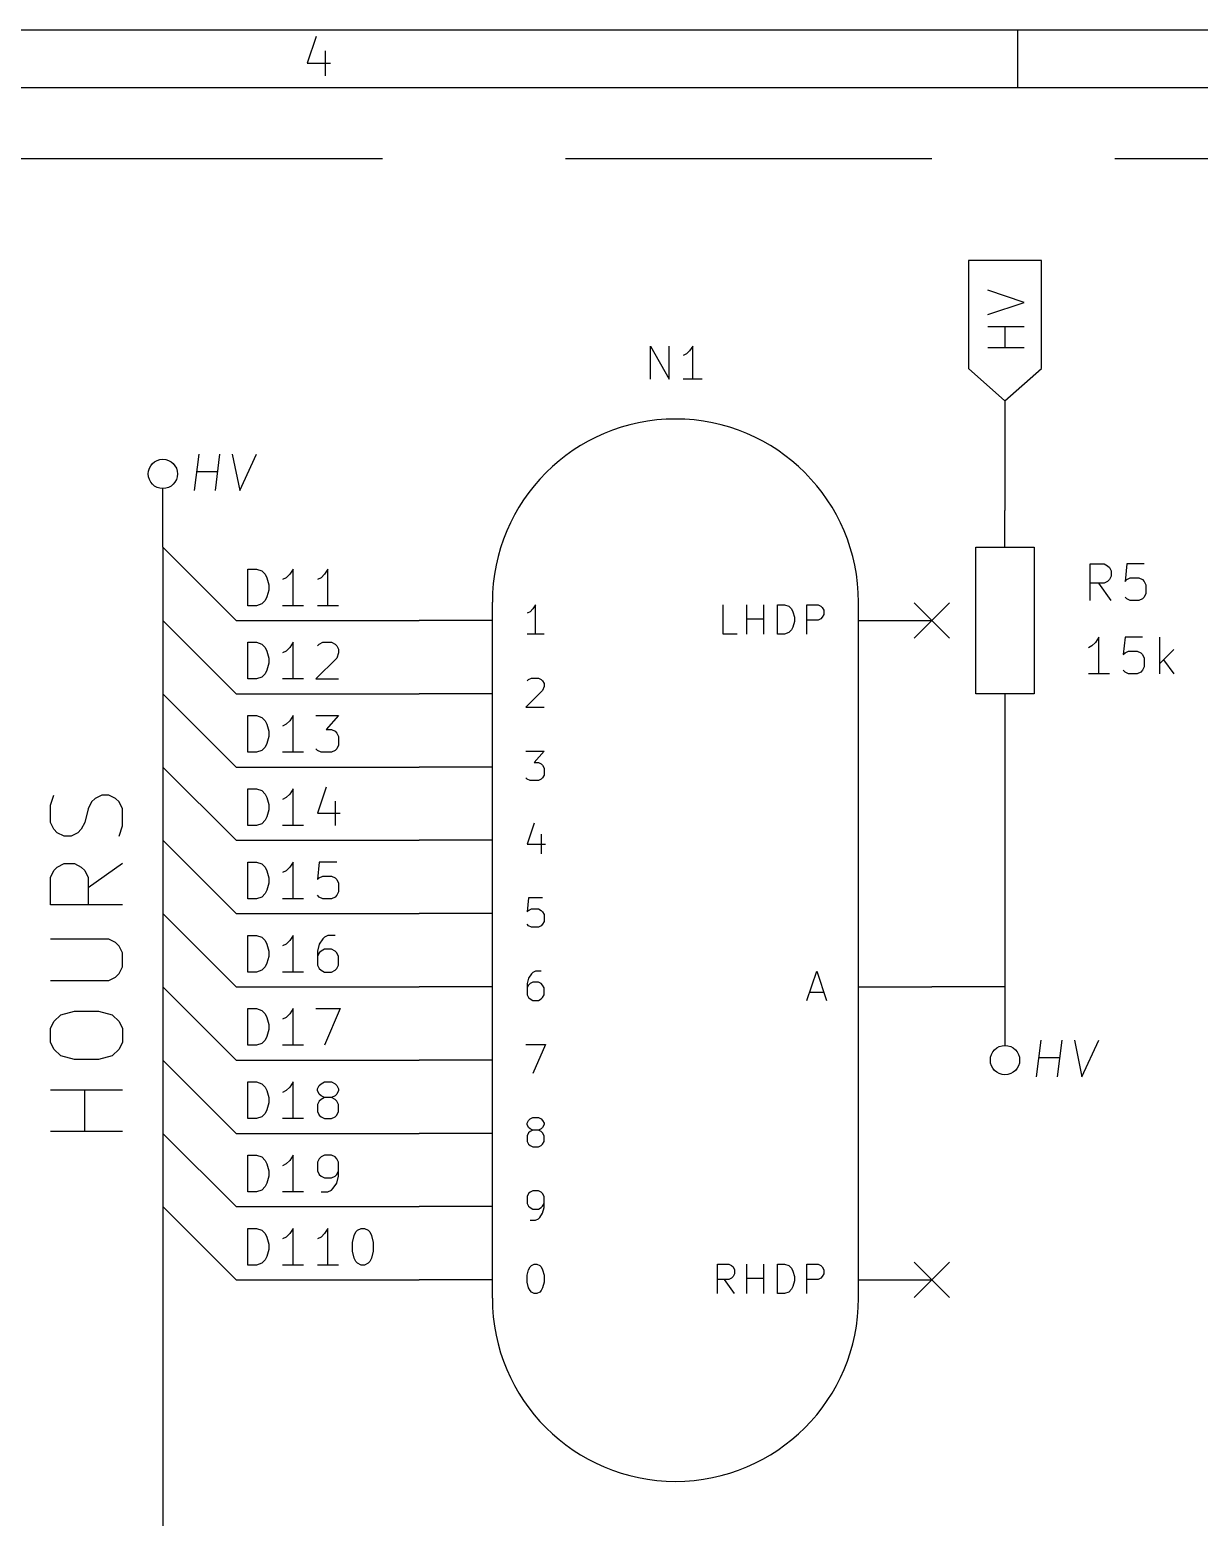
# Model space of a CAD drawing. Extents: x 0.4 to 11.3, y -7.9 to -0.4.
# Drawn here: x 6.918 to 8.515, y -2.424 to -0.394 of the extents above; entities that cross this region are included whole.
import ezdxf

# ---------------------------------------------------------------- set-up
doc = ezdxf.new("R2010")
doc.units = 0
doc.header["$MEASUREMENT"] = 0
doc.linetypes.add('DASHED', pattern=[0.75, 0.5, -0.25])
for name, color, linetype in [('BLUE2', 5, 'CONTINUOUS'), ('BLUE3', 171, 'CONTINUOUS'), ('CYAN2', 4, 'CONTINUOUS'), ('GRAY1', 251, 'CONTINUOUS'), ('GREEN3', 91, 'CONTINUOUS'), ('RED2', 1, 'CONTINUOUS')]:
    doc.layers.add(name, color=color, linetype=linetype)

msp = doc.modelspace()

# ---------------------------------------------------------------- linework, layer by layer
at = {"layer": 'BLUE2', "linetype": 'CONTINUOUS'}
for p, q in [((7.1, -1.1), (7.1, -1.02)), ((7.1, -1.1), (7.1, -1.2)), ((8.126, -1.176), (8.174, -1.224)), ((8.174, -1.176), (8.126, -1.224)), ((7.1, -1.2), (7.1, -1.3)), ((7.1, -1.3), (7.1, -1.4)), ((7.1, -1.4), (7.1, -1.5)), ((7.1, -1.5), (7.1, -1.6)), ((7.1, -1.6), (7.1, -1.7)), ((7.1, -1.7), (7.1, -1.8)), ((7.1, -1.8), (7.1, -1.9)), ((7.1, -1.9), (7.1, -2)), ((7.1, -2), (7.1, -2.95)), ((8.126, -2.076), (8.174, -2.124)), ((8.174, -2.076), (8.126, -2.124))]:
    msp.add_line(p, q, dxfattribs=at)
at = {"layer": 'BLUE2'}
msp.add_circle((7.1, -1), 0.02, dxfattribs=at)
at = {"layer": 'BLUE3', "linetype": 'DASHED'}
msp.add_line((11.15, -0.57), (5.3, -0.57), dxfattribs=at)
at = {"layer": 'BLUE3', "linetype": 'CONTINUOUS'}
for p, q in [((6.9465, -1.4522), (6.9511, -1.4382)), ((7.0168, -1.4382), (7.0074, -1.4428)), ((7.0261, -1.4382), (7.0168, -1.4382)), ((7.0355, -1.4428), (7.0261, -1.4382)), ((6.9465, -1.4757), (6.9465, -1.4522)), ((6.998, -1.4569), (6.9933, -1.4757)), ((7.0027, -1.4475), (6.998, -1.4569)), ((7.0074, -1.4428), (7.0027, -1.4475)), ((7.0402, -1.4475), (7.0355, -1.4428)), ((7.0449, -1.4569), (7.0402, -1.4475)), ((7.0449, -1.4803), (7.0449, -1.4569)), ((6.9511, -1.485), (6.9465, -1.4757)), ((6.9933, -1.4757), (6.9886, -1.485)), ((7.0402, -1.4944), (7.0449, -1.4803)), ((6.9558, -1.4897), (6.9511, -1.485)), ((6.9652, -1.4944), (6.9558, -1.4897)), ((6.9746, -1.4944), (6.9652, -1.4944)), ((6.984, -1.4897), (6.9746, -1.4944)), ((6.9886, -1.485), (6.984, -1.4897)), ((6.9465, -1.5506), (6.9511, -1.5413)), ((6.9511, -1.5413), (6.9558, -1.5366)), ((6.9558, -1.5366), (6.9652, -1.5319)), ((6.9652, -1.5319), (6.9793, -1.5319)), ((6.9793, -1.5319), (6.9886, -1.5366)), ((6.9886, -1.5366), (6.9933, -1.5413)), ((6.9933, -1.5413), (6.998, -1.5506)), ((7.0449, -1.5319), (6.998, -1.5647)), ((6.9465, -1.5881), (6.9465, -1.5506)), ((6.998, -1.5506), (6.998, -1.5881)), ((7.0449, -1.5881), (6.9465, -1.5881)), ((7.0261, -1.635), (6.9465, -1.635)), ((7.0355, -1.6397), (7.0261, -1.635)), ((7.0402, -1.6444), (7.0355, -1.6397)), ((7.0449, -1.6538), (7.0402, -1.6444)), ((7.0449, -1.6725), (7.0449, -1.6538)), ((7.0355, -1.6866), (7.0402, -1.6819)), ((7.0402, -1.6819), (7.0449, -1.6725)), ((6.9465, -1.6912), (7.0261, -1.6912)), ((7.0261, -1.6912), (7.0355, -1.6866)), ((6.9511, -1.7475), (6.9605, -1.7381)), ((6.9605, -1.7381), (6.9793, -1.7334)), ((6.9793, -1.7334), (7.0121, -1.7334)), ((7.0121, -1.7334), (7.0308, -1.7381)), ((7.0308, -1.7381), (7.0402, -1.7475)), ((6.9465, -1.7569), (6.9511, -1.7475)), ((6.9465, -1.7756), (6.9465, -1.7569)), ((7.0402, -1.7475), (7.0449, -1.7569)), ((7.0449, -1.7569), (7.0449, -1.7756)), ((6.9511, -1.785), (6.9465, -1.7756)), ((6.9605, -1.7944), (6.9511, -1.785)), ((7.0402, -1.785), (7.0308, -1.7944)), ((7.0449, -1.7756), (7.0402, -1.785)), ((6.9793, -1.799), (6.9605, -1.7944)), ((7.0121, -1.799), (6.9793, -1.799)), ((7.0308, -1.7944), (7.0121, -1.799)), ((7.0449, -1.8412), (6.9465, -1.8412)), ((6.9933, -1.8975), (6.9933, -1.8412)), ((7.0449, -1.8975), (6.9465, -1.8975))]:
    msp.add_line(p, q, dxfattribs=at)
at = {"layer": 'CYAN2', "linetype": 'CONTINUOUS'}
for p, q in [((7.7657, -0.8705), (7.7657, -0.8255)), ((7.7657, -0.8255), (7.7914, -0.8705)), ((7.7914, -0.8705), (7.7914, -0.8255)), ((7.8193, -0.832), (7.815, -0.8362)), ((7.8236, -0.8255), (7.8193, -0.832)), ((7.8236, -0.8705), (7.8236, -0.8255)), ((7.815, -0.8362), (7.8107, -0.8384)), ((7.8364, -0.8705), (7.8107, -0.8705)), ((8.3663, -1.1728), (8.3663, -1.1228)), ((8.3663, -1.1228), (8.3853, -1.1228)), ((8.3853, -1.1228), (8.3901, -1.1252)), ((8.3901, -1.1252), (8.3925, -1.1276)), ((8.3925, -1.1276), (8.3949, -1.1323)), ((8.3949, -1.1323), (8.3949, -1.1395)), ((8.4163, -1.1228), (8.4139, -1.1466)), ((8.4401, -1.1228), (8.4163, -1.1228)), ((8.3853, -1.149), (8.3663, -1.149)), ((8.3949, -1.1728), (8.3782, -1.149)), ((8.3901, -1.1466), (8.3853, -1.149)), ((8.3925, -1.1442), (8.3901, -1.1466)), ((8.3949, -1.1395), (8.3925, -1.1442)), ((8.4139, -1.1466), (8.4163, -1.1442)), ((8.4163, -1.1442), (8.421, -1.1418)), ((8.421, -1.1418), (8.4329, -1.1418)), ((8.4329, -1.1418), (8.4377, -1.1442)), ((8.4377, -1.1442), (8.4401, -1.1466)), ((8.4401, -1.1466), (8.4425, -1.1514)), ((8.4425, -1.1514), (8.4425, -1.1633)), ((8.4163, -1.1704), (8.4139, -1.168)), ((8.421, -1.1728), (8.4163, -1.1704)), ((8.4329, -1.1728), (8.421, -1.1728)), ((8.4377, -1.1704), (8.4329, -1.1728)), ((8.4401, -1.168), (8.4377, -1.1704)), ((8.4425, -1.1633), (8.4401, -1.168)), ((7.6014, -1.188), (7.5976, -1.1899)), ((7.6052, -1.1842), (7.6014, -1.188)), ((7.609, -1.1785), (7.6052, -1.1842)), ((7.609, -1.2185), (7.609, -1.1785)), ((7.8652, -1.2185), (7.8652, -1.1785)), ((7.8976, -1.2185), (7.8976, -1.1785)), ((7.8976, -1.1976), (7.9205, -1.1976)), ((7.9205, -1.2185), (7.9205, -1.1785)), ((7.9395, -1.2185), (7.9395, -1.1785)), ((7.9395, -1.1785), (7.949, -1.1785)), ((7.949, -1.1785), (7.9548, -1.1804)), ((7.9548, -1.1804), (7.9586, -1.1842)), ((7.9586, -1.1842), (7.9605, -1.188)), ((7.9605, -1.188), (7.9624, -1.1956)), ((7.9624, -1.1956), (7.9624, -1.2014)), ((7.9795, -1.2185), (7.9795, -1.1785)), ((7.9795, -1.1785), (7.9948, -1.1785)), ((7.9948, -1.1785), (7.9986, -1.1804)), ((7.9986, -1.1976), (7.9948, -1.1995)), ((7.9986, -1.1804), (8.0005, -1.1823)), ((8.0005, -1.1956), (7.9986, -1.1976)), ((8.0005, -1.1823), (8.0024, -1.1861)), ((8.0024, -1.1918), (8.0005, -1.1956)), ((8.0024, -1.1861), (8.0024, -1.1918)), ((7.9548, -1.2166), (7.949, -1.2185)), ((7.9586, -1.2128), (7.9548, -1.2166)), ((7.9605, -1.209), (7.9586, -1.2128)), ((7.9624, -1.2014), (7.9605, -1.209)), ((7.9948, -1.1995), (7.9795, -1.1995)), ((7.6205, -1.2185), (7.5976, -1.2185)), ((7.8843, -1.2185), (7.8652, -1.2185)), ((7.949, -1.2185), (7.9395, -1.2185)), ((8.3687, -1.2347), (8.3639, -1.2371)), ((8.3734, -1.2299), (8.3687, -1.2347)), ((8.3782, -1.2228), (8.3734, -1.2299)), ((8.3782, -1.2728), (8.3782, -1.2228)), ((8.4139, -1.2228), (8.4115, -1.2466)), ((8.4377, -1.2228), (8.4139, -1.2228)), ((8.4615, -1.2728), (8.4615, -1.2228)), ((8.4115, -1.2466), (8.4139, -1.2442)), ((8.4139, -1.2442), (8.4187, -1.2418)), ((8.4187, -1.2418), (8.4306, -1.2418)), ((8.4306, -1.2418), (8.4353, -1.2442)), ((8.4353, -1.2442), (8.4377, -1.2466)), ((8.4377, -1.2466), (8.4401, -1.2514)), ((8.4401, -1.2514), (8.4401, -1.2633)), ((8.4806, -1.2395), (8.4615, -1.2585)), ((8.4663, -1.2538), (8.4806, -1.2728)), ((7.5995, -1.2804), (7.6033, -1.2785)), ((7.6033, -1.2785), (7.6129, -1.2785)), ((7.6129, -1.2785), (7.6167, -1.2804)), ((8.3925, -1.2728), (8.3639, -1.2728)), ((8.4139, -1.2704), (8.4115, -1.268)), ((8.4187, -1.2728), (8.4139, -1.2704)), ((8.4306, -1.2728), (8.4187, -1.2728)), ((8.4353, -1.2704), (8.4306, -1.2728)), ((8.4377, -1.268), (8.4353, -1.2704)), ((8.4401, -1.2633), (8.4377, -1.268)), ((7.6186, -1.2956), (7.5957, -1.3185)), ((7.5976, -1.2823), (7.5995, -1.2804)), ((7.6167, -1.2804), (7.6186, -1.2823)), ((7.6186, -1.2823), (7.6205, -1.2861)), ((7.6205, -1.2899), (7.6186, -1.2956)), ((7.6205, -1.2861), (7.6205, -1.2899)), ((7.5957, -1.3185), (7.6205, -1.3185)), ((7.5957, -1.3785), (7.6205, -1.3785)), ((7.6205, -1.3785), (7.6071, -1.3937)), ((7.6071, -1.3937), (7.6129, -1.3937)), ((7.6129, -1.3937), (7.6167, -1.3956)), ((7.6167, -1.3956), (7.6186, -1.3976)), ((7.6186, -1.3976), (7.6205, -1.4014)), ((7.5976, -1.4166), (7.5957, -1.4147)), ((7.6014, -1.4185), (7.5976, -1.4166)), ((7.6129, -1.4185), (7.6014, -1.4185)), ((7.6167, -1.4166), (7.6129, -1.4185)), ((7.6186, -1.4147), (7.6167, -1.4166)), ((7.6205, -1.4109), (7.6186, -1.4147)), ((7.6205, -1.4014), (7.6205, -1.4109)), ((7.6071, -1.4766), (7.5976, -1.5052)), ((7.6167, -1.4918), (7.6167, -1.5185)), ((7.5976, -1.5052), (7.6224, -1.5052)), ((7.5995, -1.5785), (7.5976, -1.5976)), ((7.6186, -1.5785), (7.5995, -1.5785)), ((7.5976, -1.5976), (7.5995, -1.5956)), ((7.5995, -1.5956), (7.6033, -1.5937)), ((7.6033, -1.5937), (7.6129, -1.5937)), ((7.6129, -1.5937), (7.6167, -1.5956)), ((7.6167, -1.5956), (7.6186, -1.5976)), ((7.6186, -1.5976), (7.6205, -1.6014)), ((7.6205, -1.6014), (7.6205, -1.6109)), ((7.5995, -1.6166), (7.5976, -1.6147)), ((7.6033, -1.6185), (7.5995, -1.6166)), ((7.6129, -1.6185), (7.6033, -1.6185)), ((7.6167, -1.6166), (7.6129, -1.6185)), ((7.6186, -1.6147), (7.6167, -1.6166)), ((7.6205, -1.6109), (7.6186, -1.6147)), ((7.6033, -1.6823), (7.5995, -1.688)), ((7.6052, -1.6804), (7.6033, -1.6823)), ((7.609, -1.6785), (7.6052, -1.6804)), ((7.6167, -1.6785), (7.609, -1.6785)), ((7.9795, -1.7185), (7.9929, -1.6785)), ((7.9929, -1.6785), (8.0062, -1.7185)), ((7.5995, -1.688), (7.5976, -1.6956)), ((7.5976, -1.6956), (7.5976, -1.7109)), ((7.5995, -1.6976), (7.5976, -1.7014)), ((7.6014, -1.6956), (7.5995, -1.6976)), ((7.6052, -1.6937), (7.6014, -1.6956)), ((7.6129, -1.6937), (7.6052, -1.6937)), ((7.6167, -1.6956), (7.6129, -1.6937)), ((7.6186, -1.6976), (7.6167, -1.6956)), ((7.6205, -1.7014), (7.6186, -1.6976)), ((7.6205, -1.7109), (7.6205, -1.7014)), ((7.5976, -1.7109), (7.5995, -1.7147)), ((7.5995, -1.7147), (7.6014, -1.7166)), ((7.6014, -1.7166), (7.6052, -1.7185)), ((7.6052, -1.7185), (7.6129, -1.7185)), ((7.6129, -1.7185), (7.6167, -1.7166)), ((7.6167, -1.7166), (7.6186, -1.7147)), ((7.6186, -1.7147), (7.6205, -1.7109)), ((7.9833, -1.7071), (8.0024, -1.7071)), ((7.5957, -1.7785), (7.6224, -1.7785)), ((7.6224, -1.7785), (7.6052, -1.8185)), ((7.5976, -1.8861), (7.5995, -1.8823)), ((7.5976, -1.888), (7.5976, -1.8861)), ((7.5995, -1.8918), (7.5976, -1.888)), ((7.5995, -1.8823), (7.6014, -1.8804)), ((7.6014, -1.8804), (7.6052, -1.8785)), ((7.6052, -1.8785), (7.6129, -1.8785)), ((7.6129, -1.8785), (7.6167, -1.8804)), ((7.6167, -1.8804), (7.6186, -1.8823)), ((7.6186, -1.8823), (7.6205, -1.8861)), ((7.6205, -1.888), (7.6186, -1.8918)), ((7.6205, -1.8861), (7.6205, -1.888)), ((7.5995, -1.8995), (7.5976, -1.9033)), ((7.5976, -1.9033), (7.5976, -1.9109)), ((7.6014, -1.8937), (7.5995, -1.8918)), ((7.6014, -1.8976), (7.5995, -1.8995)), ((7.6052, -1.8956), (7.6014, -1.8937)), ((7.6052, -1.8956), (7.6014, -1.8976)), ((7.6129, -1.8956), (7.6052, -1.8956)), ((7.6167, -1.8937), (7.6129, -1.8956)), ((7.6167, -1.8976), (7.6129, -1.8956)), ((7.6186, -1.8918), (7.6167, -1.8937)), ((7.6186, -1.8995), (7.6167, -1.8976)), ((7.6205, -1.9033), (7.6186, -1.8995)), ((7.6205, -1.9109), (7.6205, -1.9033)), ((7.5976, -1.9109), (7.5995, -1.9147)), ((7.5995, -1.9147), (7.6014, -1.9166)), ((7.6014, -1.9166), (7.6052, -1.9185)), ((7.6052, -1.9185), (7.6129, -1.9185)), ((7.6129, -1.9185), (7.6167, -1.9166)), ((7.6167, -1.9166), (7.6186, -1.9147)), ((7.6186, -1.9147), (7.6205, -1.9109)), ((7.5995, -1.9823), (7.5976, -1.9861)), ((7.5976, -1.9861), (7.5976, -1.9956)), ((7.6014, -1.9804), (7.5995, -1.9823)), ((7.6052, -1.9785), (7.6014, -1.9804)), ((7.6129, -1.9785), (7.6052, -1.9785)), ((7.6167, -1.9804), (7.6129, -1.9785)), ((7.6186, -1.9823), (7.6167, -1.9804)), ((7.6205, -1.9861), (7.6186, -1.9823)), ((7.6205, -2.0014), (7.6205, -1.9861)), ((7.5976, -1.9956), (7.5995, -1.9995)), ((7.5995, -1.9995), (7.6014, -2.0014)), ((7.6014, -2.0014), (7.6052, -2.0033)), ((7.6052, -2.0033), (7.6129, -2.0033)), ((7.6129, -2.0033), (7.6167, -2.0014)), ((7.6148, -2.0147), (7.6186, -2.009)), ((7.6167, -2.0014), (7.6186, -1.9995)), ((7.6186, -1.9995), (7.6205, -1.9956)), ((7.6186, -2.009), (7.6205, -2.0014)), ((7.6014, -2.0185), (7.609, -2.0185)), ((7.609, -2.0185), (7.6129, -2.0166)), ((7.6129, -2.0166), (7.6148, -2.0147)), ((7.5976, -2.0937), (7.5995, -2.0861)), ((7.5995, -2.0861), (7.6014, -2.0823)), ((7.6014, -2.0823), (7.6033, -2.0804)), ((7.6033, -2.0804), (7.6071, -2.0785)), ((7.6071, -2.0785), (7.6109, -2.0785)), ((7.6109, -2.0785), (7.6148, -2.0804)), ((7.6148, -2.0804), (7.6167, -2.0823)), ((7.6167, -2.0823), (7.6186, -2.0861)), ((7.6186, -2.0861), (7.6205, -2.0937)), ((7.8576, -2.1185), (7.8576, -2.0785)), ((7.8576, -2.0785), (7.8729, -2.0785)), ((7.8729, -2.0785), (7.8767, -2.0804)), ((7.8767, -2.0804), (7.8786, -2.0823)), ((7.8786, -2.0823), (7.8805, -2.0861)), ((7.8805, -2.0861), (7.8805, -2.0918)), ((7.8976, -2.1185), (7.8976, -2.0785)), ((7.9205, -2.1185), (7.9205, -2.0785)), ((7.9395, -2.1185), (7.9395, -2.0785)), ((7.9395, -2.0785), (7.949, -2.0785)), ((7.949, -2.0785), (7.9548, -2.0804)), ((7.9548, -2.0804), (7.9586, -2.0842)), ((7.9586, -2.0842), (7.9605, -2.088)), ((7.9605, -2.088), (7.9624, -2.0956)), ((7.9795, -2.1185), (7.9795, -2.0785)), ((7.9795, -2.0785), (7.9948, -2.0785)), ((7.9948, -2.0785), (7.9986, -2.0804)), ((7.9986, -2.0804), (8.0005, -2.0823)), ((8.0005, -2.0823), (8.0024, -2.0861)), ((8.0024, -2.0861), (8.0024, -2.0918)), ((7.5976, -2.1033), (7.5976, -2.0937)), ((7.5995, -2.1109), (7.5976, -2.1033)), ((7.6014, -2.1147), (7.5995, -2.1109)), ((7.6186, -2.1109), (7.6167, -2.1147)), ((7.6205, -2.1033), (7.6186, -2.1109)), ((7.6205, -2.0937), (7.6205, -2.1033)), ((7.8729, -2.0995), (7.8576, -2.0995)), ((7.8805, -2.1185), (7.8671, -2.0995)), ((7.8767, -2.0976), (7.8729, -2.0995)), ((7.8786, -2.0956), (7.8767, -2.0976)), ((7.8805, -2.0918), (7.8786, -2.0956)), ((7.8976, -2.0976), (7.9205, -2.0976)), ((7.9605, -2.109), (7.9586, -2.1128)), ((7.9624, -2.1014), (7.9605, -2.109)), ((7.9624, -2.0956), (7.9624, -2.1014)), ((7.9948, -2.0995), (7.9795, -2.0995)), ((7.9986, -2.0976), (7.9948, -2.0995)), ((8.0005, -2.0956), (7.9986, -2.0976)), ((8.0024, -2.0918), (8.0005, -2.0956)), ((7.6033, -2.1166), (7.6014, -2.1147)), ((7.6071, -2.1185), (7.6033, -2.1166)), ((7.6109, -2.1185), (7.6071, -2.1185)), ((7.6148, -2.1166), (7.6109, -2.1185)), ((7.6167, -2.1147), (7.6148, -2.1166)), ((7.949, -2.1185), (7.9395, -2.1185)), ((7.9548, -2.1166), (7.949, -2.1185)), ((7.9586, -2.1128), (7.9548, -2.1166))]:
    msp.add_line(p, q, dxfattribs=at)
at = {"layer": 'GRAY1', "linetype": 'CONTINUOUS'}
for p, q in [((7.1432, -1.0228), (7.1495, -0.9728)), ((7.1718, -1.0228), (7.178, -0.9728)), ((7.1947, -0.9728), (7.2051, -1.0228)), ((7.2051, -1.0228), (7.228, -0.9728)), ((7.1465, -0.9966), (7.1751, -0.9966)), ((7.216, -1.1798), (7.216, -1.1298)), ((7.216, -1.1298), (7.2279, -1.1298)), ((7.2279, -1.1298), (7.2351, -1.1322)), ((7.2351, -1.1322), (7.2398, -1.1369)), ((7.2398, -1.1369), (7.2422, -1.1417)), ((7.2732, -1.1369), (7.2684, -1.1417)), ((7.2779, -1.1298), (7.2732, -1.1369)), ((7.2779, -1.1798), (7.2779, -1.1298)), ((7.3208, -1.1369), (7.316, -1.1417)), ((7.3255, -1.1298), (7.3208, -1.1369)), ((7.3255, -1.1798), (7.3255, -1.1298)), ((7.2422, -1.1417), (7.2446, -1.1512)), ((7.2446, -1.1512), (7.2446, -1.1584)), ((7.2684, -1.1417), (7.2636, -1.1441)), ((7.316, -1.1417), (7.3113, -1.1441)), ((7.2351, -1.1774), (7.2279, -1.1798)), ((7.2398, -1.1727), (7.2351, -1.1774)), ((7.2422, -1.1679), (7.2398, -1.1727)), ((7.2446, -1.1584), (7.2422, -1.1679)), ((7.2279, -1.1798), (7.216, -1.1798)), ((7.2922, -1.1798), (7.2636, -1.1798)), ((7.3398, -1.1798), (7.3113, -1.1798)), ((7.216, -1.2798), (7.216, -1.2298)), ((7.216, -1.2298), (7.2279, -1.2298)), ((7.2279, -1.2298), (7.2351, -1.2322)), ((7.2351, -1.2322), (7.2398, -1.2369)), ((7.2398, -1.2369), (7.2422, -1.2417)), ((7.2732, -1.2369), (7.2684, -1.2417)), ((7.2779, -1.2298), (7.2732, -1.2369)), ((7.2779, -1.2798), (7.2779, -1.2298)), ((7.3113, -1.2346), (7.3136, -1.2322)), ((7.3136, -1.2322), (7.3184, -1.2298)), ((7.3184, -1.2298), (7.3303, -1.2298)), ((7.3303, -1.2298), (7.3351, -1.2322)), ((7.3351, -1.2322), (7.3374, -1.2346)), ((7.3374, -1.2346), (7.3398, -1.2393)), ((7.2422, -1.2417), (7.2446, -1.2512)), ((7.2446, -1.2584), (7.2422, -1.2679)), ((7.2446, -1.2512), (7.2446, -1.2584)), ((7.2684, -1.2417), (7.2636, -1.2441)), ((7.3374, -1.2512), (7.3089, -1.2798)), ((7.3398, -1.2441), (7.3374, -1.2512)), ((7.3398, -1.2393), (7.3398, -1.2441)), ((7.2351, -1.2774), (7.2279, -1.2798)), ((7.2398, -1.2727), (7.2351, -1.2774)), ((7.2422, -1.2679), (7.2398, -1.2727)), ((7.2279, -1.2798), (7.216, -1.2798)), ((7.2922, -1.2798), (7.2636, -1.2798)), ((7.3089, -1.2798), (7.3398, -1.2798)), ((7.216, -1.3798), (7.216, -1.3298)), ((7.216, -1.3298), (7.2279, -1.3298)), ((7.2279, -1.3298), (7.2351, -1.3322)), ((7.2351, -1.3322), (7.2398, -1.3369)), ((7.2398, -1.3369), (7.2422, -1.3417)), ((7.2732, -1.3369), (7.2684, -1.3417)), ((7.2779, -1.3298), (7.2732, -1.3369)), ((7.2779, -1.3798), (7.2779, -1.3298)), ((7.3089, -1.3298), (7.3398, -1.3298)), ((7.3398, -1.3298), (7.3232, -1.3488)), ((7.2422, -1.3417), (7.2446, -1.3512)), ((7.2446, -1.3584), (7.2422, -1.3679)), ((7.2446, -1.3512), (7.2446, -1.3584)), ((7.2684, -1.3417), (7.2636, -1.3441)), ((7.3232, -1.3488), (7.3303, -1.3488)), ((7.3303, -1.3488), (7.3351, -1.3512)), ((7.3351, -1.3512), (7.3374, -1.3536)), ((7.3374, -1.3536), (7.3398, -1.3584)), ((7.3398, -1.3584), (7.3398, -1.3703)), ((7.2279, -1.3798), (7.216, -1.3798)), ((7.2351, -1.3774), (7.2279, -1.3798)), ((7.2398, -1.3727), (7.2351, -1.3774)), ((7.2422, -1.3679), (7.2398, -1.3727)), ((7.2922, -1.3798), (7.2636, -1.3798)), ((7.3113, -1.3774), (7.3089, -1.375)), ((7.316, -1.3798), (7.3113, -1.3774)), ((7.3303, -1.3798), (7.316, -1.3798)), ((7.3351, -1.3774), (7.3303, -1.3798)), ((7.3374, -1.375), (7.3351, -1.3774)), ((7.3398, -1.3703), (7.3374, -1.375)), ((7.216, -1.4798), (7.216, -1.4298)), ((7.216, -1.4298), (7.2279, -1.4298)), ((7.2279, -1.4298), (7.2351, -1.4322)), ((7.2351, -1.4322), (7.2398, -1.4369)), ((7.2398, -1.4369), (7.2422, -1.4417)), ((7.2732, -1.4369), (7.2684, -1.4417)), ((7.2779, -1.4298), (7.2732, -1.4369)), ((7.2779, -1.4798), (7.2779, -1.4298)), ((7.3232, -1.4274), (7.3113, -1.4631)), ((7.2422, -1.4417), (7.2446, -1.4512)), ((7.2446, -1.4584), (7.2422, -1.4679)), ((7.2446, -1.4512), (7.2446, -1.4584)), ((7.2684, -1.4417), (7.2636, -1.4441)), ((7.3351, -1.4465), (7.3351, -1.4798)), ((7.2279, -1.4798), (7.216, -1.4798)), ((7.2351, -1.4774), (7.2279, -1.4798)), ((7.2398, -1.4727), (7.2351, -1.4774)), ((7.2422, -1.4679), (7.2398, -1.4727)), ((7.2922, -1.4798), (7.2636, -1.4798)), ((7.3113, -1.4631), (7.3422, -1.4631)), ((7.216, -1.5798), (7.216, -1.5298)), ((7.216, -1.5298), (7.2279, -1.5298)), ((7.2279, -1.5298), (7.2351, -1.5322)), ((7.2351, -1.5322), (7.2398, -1.5369)), ((7.2398, -1.5369), (7.2422, -1.5417)), ((7.2422, -1.5417), (7.2446, -1.5512)), ((7.2684, -1.5417), (7.2636, -1.5441)), ((7.2732, -1.5369), (7.2684, -1.5417)), ((7.2779, -1.5298), (7.2732, -1.5369)), ((7.2779, -1.5798), (7.2779, -1.5298)), ((7.3136, -1.5298), (7.3113, -1.5536)), ((7.3374, -1.5298), (7.3136, -1.5298)), ((7.2446, -1.5584), (7.2422, -1.5679)), ((7.2446, -1.5512), (7.2446, -1.5584)), ((7.3113, -1.5536), (7.3136, -1.5512)), ((7.3136, -1.5512), (7.3184, -1.5488)), ((7.3184, -1.5488), (7.3303, -1.5488)), ((7.3303, -1.5488), (7.3351, -1.5512)), ((7.3351, -1.5512), (7.3374, -1.5536)), ((7.3374, -1.5536), (7.3398, -1.5584)), ((7.3398, -1.5584), (7.3398, -1.5703)), ((7.2279, -1.5798), (7.216, -1.5798)), ((7.2351, -1.5774), (7.2279, -1.5798)), ((7.2398, -1.5727), (7.2351, -1.5774)), ((7.2422, -1.5679), (7.2398, -1.5727)), ((7.2922, -1.5798), (7.2636, -1.5798)), ((7.3136, -1.5774), (7.3113, -1.575)), ((7.3184, -1.5798), (7.3136, -1.5774)), ((7.3303, -1.5798), (7.3184, -1.5798)), ((7.3351, -1.5774), (7.3303, -1.5798)), ((7.3374, -1.575), (7.3351, -1.5774)), ((7.3398, -1.5703), (7.3374, -1.575)), ((7.216, -1.6798), (7.216, -1.6298)), ((7.216, -1.6298), (7.2279, -1.6298)), ((7.2279, -1.6298), (7.2351, -1.6322)), ((7.2351, -1.6322), (7.2398, -1.6369)), ((7.2398, -1.6369), (7.2422, -1.6417)), ((7.2422, -1.6417), (7.2446, -1.6512)), ((7.2684, -1.6417), (7.2636, -1.6441)), ((7.2732, -1.6369), (7.2684, -1.6417)), ((7.2779, -1.6298), (7.2732, -1.6369)), ((7.2779, -1.6798), (7.2779, -1.6298)), ((7.3136, -1.6417), (7.3113, -1.6512)), ((7.3184, -1.6346), (7.3136, -1.6417)), ((7.3208, -1.6322), (7.3184, -1.6346)), ((7.3255, -1.6298), (7.3208, -1.6322)), ((7.3351, -1.6298), (7.3255, -1.6298)), ((7.2446, -1.6584), (7.2422, -1.6679)), ((7.2446, -1.6512), (7.2446, -1.6584)), ((7.3113, -1.6512), (7.3113, -1.6703)), ((7.3136, -1.6536), (7.3113, -1.6584)), ((7.316, -1.6512), (7.3136, -1.6536)), ((7.3208, -1.6488), (7.316, -1.6512)), ((7.3303, -1.6488), (7.3208, -1.6488)), ((7.3351, -1.6512), (7.3303, -1.6488)), ((7.3374, -1.6536), (7.3351, -1.6512)), ((7.3398, -1.6584), (7.3374, -1.6536)), ((7.3398, -1.6703), (7.3398, -1.6584)), ((7.2279, -1.6798), (7.216, -1.6798)), ((7.2351, -1.6774), (7.2279, -1.6798)), ((7.2398, -1.6727), (7.2351, -1.6774)), ((7.2422, -1.6679), (7.2398, -1.6727)), ((7.2922, -1.6798), (7.2636, -1.6798)), ((7.3113, -1.6703), (7.3136, -1.675)), ((7.3136, -1.675), (7.316, -1.6774)), ((7.316, -1.6774), (7.3208, -1.6798)), ((7.3208, -1.6798), (7.3303, -1.6798)), ((7.3303, -1.6798), (7.3351, -1.6774)), ((7.3351, -1.6774), (7.3374, -1.675)), ((7.3374, -1.675), (7.3398, -1.6703)), ((8.25, -1.7), (8.25, -1.78)), ((7.216, -1.7798), (7.216, -1.7298)), ((7.216, -1.7298), (7.2279, -1.7298)), ((7.2279, -1.7298), (7.2351, -1.7322)), ((7.2351, -1.7322), (7.2398, -1.7369)), ((7.2398, -1.7369), (7.2422, -1.7417)), ((7.2422, -1.7417), (7.2446, -1.7512)), ((7.2684, -1.7417), (7.2636, -1.7441)), ((7.2732, -1.7369), (7.2684, -1.7417)), ((7.2779, -1.7298), (7.2732, -1.7369)), ((7.2779, -1.7798), (7.2779, -1.7298)), ((7.3089, -1.7298), (7.3422, -1.7298)), ((7.3422, -1.7298), (7.3208, -1.7798)), ((7.2446, -1.7584), (7.2422, -1.7679)), ((7.2446, -1.7512), (7.2446, -1.7584)), ((7.2279, -1.7798), (7.216, -1.7798)), ((7.2351, -1.7774), (7.2279, -1.7798)), ((7.2398, -1.7727), (7.2351, -1.7774)), ((7.2422, -1.7679), (7.2398, -1.7727)), ((7.2922, -1.7798), (7.2636, -1.7798)), ((8.2932, -1.8228), (8.2995, -1.7728)), ((8.3218, -1.8228), (8.328, -1.7728)), ((8.3447, -1.7728), (8.3551, -1.8228)), ((8.3551, -1.8228), (8.378, -1.7728)), ((8.2965, -1.7966), (8.3251, -1.7966)), ((7.216, -1.8798), (7.216, -1.8298)), ((7.216, -1.8298), (7.2279, -1.8298)), ((7.2279, -1.8298), (7.2351, -1.8322)), ((7.2351, -1.8322), (7.2398, -1.8369)), ((7.2398, -1.8369), (7.2422, -1.8417)), ((7.2422, -1.8417), (7.2446, -1.8512)), ((7.2684, -1.8417), (7.2636, -1.8441)), ((7.2732, -1.8369), (7.2684, -1.8417)), ((7.2779, -1.8298), (7.2732, -1.8369)), ((7.2779, -1.8798), (7.2779, -1.8298)), ((7.3113, -1.8393), (7.3136, -1.8346)), ((7.3113, -1.8417), (7.3113, -1.8393)), ((7.3136, -1.8465), (7.3113, -1.8417)), ((7.3136, -1.8346), (7.316, -1.8322)), ((7.316, -1.8488), (7.3136, -1.8465)), ((7.316, -1.8322), (7.3208, -1.8298)), ((7.3208, -1.8298), (7.3303, -1.8298)), ((7.3303, -1.8298), (7.3351, -1.8322)), ((7.3351, -1.8322), (7.3374, -1.8346)), ((7.3374, -1.8465), (7.3351, -1.8488)), ((7.3374, -1.8346), (7.3398, -1.8393)), ((7.3398, -1.8417), (7.3374, -1.8465)), ((7.3398, -1.8393), (7.3398, -1.8417)), ((7.2446, -1.8584), (7.2422, -1.8679)), ((7.2446, -1.8512), (7.2446, -1.8584)), ((7.3136, -1.856), (7.3113, -1.8608)), ((7.3113, -1.8608), (7.3113, -1.8703)), ((7.316, -1.8536), (7.3136, -1.856)), ((7.3208, -1.8512), (7.316, -1.8488)), ((7.3208, -1.8512), (7.316, -1.8536)), ((7.3303, -1.8512), (7.3208, -1.8512)), ((7.3351, -1.8488), (7.3303, -1.8512)), ((7.3351, -1.8536), (7.3303, -1.8512)), ((7.3374, -1.856), (7.3351, -1.8536)), ((7.3398, -1.8608), (7.3374, -1.856)), ((7.3398, -1.8703), (7.3398, -1.8608)), ((7.2279, -1.8798), (7.216, -1.8798)), ((7.2351, -1.8774), (7.2279, -1.8798)), ((7.2398, -1.8727), (7.2351, -1.8774)), ((7.2422, -1.8679), (7.2398, -1.8727)), ((7.2922, -1.8798), (7.2636, -1.8798)), ((7.3113, -1.8703), (7.3136, -1.875)), ((7.3136, -1.875), (7.316, -1.8774)), ((7.316, -1.8774), (7.3208, -1.8798)), ((7.3208, -1.8798), (7.3303, -1.8798)), ((7.3303, -1.8798), (7.3351, -1.8774)), ((7.3351, -1.8774), (7.3374, -1.875)), ((7.3374, -1.875), (7.3398, -1.8703)), ((7.216, -1.9798), (7.216, -1.9298)), ((7.216, -1.9298), (7.2279, -1.9298)), ((7.2279, -1.9298), (7.2351, -1.9322)), ((7.2351, -1.9322), (7.2398, -1.9369)), ((7.2398, -1.9369), (7.2422, -1.9417)), ((7.2422, -1.9417), (7.2446, -1.9512)), ((7.2684, -1.9417), (7.2636, -1.9441)), ((7.2732, -1.9369), (7.2684, -1.9417)), ((7.2779, -1.9298), (7.2732, -1.9369)), ((7.2779, -1.9798), (7.2779, -1.9298)), ((7.3136, -1.9346), (7.3113, -1.9393)), ((7.3113, -1.9393), (7.3113, -1.9512)), ((7.316, -1.9322), (7.3136, -1.9346)), ((7.3208, -1.9298), (7.316, -1.9322)), ((7.3303, -1.9298), (7.3208, -1.9298)), ((7.3351, -1.9322), (7.3303, -1.9298)), ((7.3374, -1.9346), (7.3351, -1.9322)), ((7.3398, -1.9393), (7.3374, -1.9346)), ((7.3398, -1.9584), (7.3398, -1.9393)), ((7.2422, -1.9679), (7.2398, -1.9727)), ((7.2446, -1.9584), (7.2422, -1.9679)), ((7.2446, -1.9512), (7.2446, -1.9584)), ((7.3113, -1.9512), (7.3136, -1.956)), ((7.3136, -1.956), (7.316, -1.9584)), ((7.316, -1.9584), (7.3208, -1.9608)), ((7.3208, -1.9608), (7.3303, -1.9608)), ((7.3303, -1.9608), (7.3351, -1.9584)), ((7.3327, -1.975), (7.3374, -1.9679)), ((7.3351, -1.9584), (7.3374, -1.956)), ((7.3374, -1.956), (7.3398, -1.9512)), ((7.3374, -1.9679), (7.3398, -1.9584)), ((7.2279, -1.9798), (7.216, -1.9798)), ((7.2351, -1.9774), (7.2279, -1.9798)), ((7.2398, -1.9727), (7.2351, -1.9774)), ((7.2922, -1.9798), (7.2636, -1.9798)), ((7.316, -1.9798), (7.3255, -1.9798)), ((7.3255, -1.9798), (7.3303, -1.9774)), ((7.3303, -1.9774), (7.3327, -1.975)), ((7.216, -2.0798), (7.216, -2.0298)), ((7.216, -2.0298), (7.2279, -2.0298)), ((7.2279, -2.0298), (7.2351, -2.0322)), ((7.2779, -2.0298), (7.2732, -2.0369)), ((7.2779, -2.0798), (7.2779, -2.0298)), ((7.3255, -2.0298), (7.3208, -2.0369)), ((7.3255, -2.0798), (7.3255, -2.0298)), ((7.366, -2.0322), (7.3708, -2.0298)), ((7.3708, -2.0298), (7.3755, -2.0298)), ((7.3755, -2.0298), (7.3803, -2.0322)), ((7.2351, -2.0322), (7.2398, -2.0369)), ((7.2398, -2.0369), (7.2422, -2.0417)), ((7.2422, -2.0417), (7.2446, -2.0512)), ((7.2684, -2.0417), (7.2636, -2.0441)), ((7.2732, -2.0369), (7.2684, -2.0417)), ((7.316, -2.0417), (7.3113, -2.0441)), ((7.3208, -2.0369), (7.316, -2.0417)), ((7.3589, -2.0488), (7.3612, -2.0393)), ((7.3589, -2.0608), (7.3589, -2.0488)), ((7.3612, -2.0393), (7.3636, -2.0346)), ((7.3636, -2.0346), (7.366, -2.0322)), ((7.3803, -2.0322), (7.3827, -2.0346)), ((7.3827, -2.0346), (7.3851, -2.0393)), ((7.3851, -2.0393), (7.3874, -2.0488)), ((7.3874, -2.0488), (7.3874, -2.0608)), ((7.2422, -2.0679), (7.2398, -2.0727)), ((7.2446, -2.0584), (7.2422, -2.0679)), ((7.2446, -2.0512), (7.2446, -2.0584)), ((7.3612, -2.0703), (7.3589, -2.0608)), ((7.3636, -2.075), (7.3612, -2.0703)), ((7.3851, -2.0703), (7.3827, -2.075)), ((7.3874, -2.0608), (7.3851, -2.0703)), ((7.2279, -2.0798), (7.216, -2.0798)), ((7.2351, -2.0774), (7.2279, -2.0798)), ((7.2398, -2.0727), (7.2351, -2.0774)), ((7.2922, -2.0798), (7.2636, -2.0798)), ((7.3398, -2.0798), (7.3113, -2.0798)), ((7.366, -2.0774), (7.3636, -2.075)), ((7.3708, -2.0798), (7.366, -2.0774)), ((7.3755, -2.0798), (7.3708, -2.0798)), ((7.3803, -2.0774), (7.3755, -2.0798)), ((7.3827, -2.075), (7.3803, -2.0774))]:
    msp.add_line(p, q, dxfattribs=at)
at = {"layer": 'GRAY1'}
msp.add_circle((8.25, -1.8), 0.02, dxfattribs=at)
at = {"layer": 'GREEN3', "linetype": 'CONTINUOUS'}
for p, q in [((8.25, -0.9), (8.25, -1.05)), ((7.1, -1.1), (7.2, -1.2)), ((7.1, -1.2), (7.2, -1.3)), ((7.2, -1.2), (7.45, -1.2)), ((7.1, -1.3), (7.2, -1.4)), ((7.2, -1.3), (7.45, -1.3)), ((8.25, -1.35), (8.25, -1.7)), ((7.1, -1.4), (7.2, -1.5)), ((7.2, -1.4), (7.45, -1.4)), ((7.1, -1.5), (7.2, -1.6)), ((7.2, -1.5), (7.45, -1.5)), ((7.1, -1.6), (7.2, -1.7)), ((7.2, -1.6), (7.45, -1.6)), ((7.1, -1.7), (7.2, -1.8)), ((7.2, -1.7), (7.45, -1.7)), ((8.25, -1.7), (8.15, -1.7)), ((7.1, -1.8), (7.2, -1.9)), ((7.2, -1.8), (7.45, -1.8)), ((7.1, -1.9), (7.2, -2)), ((7.2, -1.9), (7.45, -1.9)), ((7.1, -2), (7.2, -2.1)), ((7.2, -2), (7.45, -2)), ((7.2, -2.1), (7.45, -2.1))]:
    msp.add_line(p, q, dxfattribs=at)
at = {"layer": 'RED2', "linetype": 'CONTINUOUS'}
for p, q in [((0.3937, -0.3937), (11.2993, -0.3937)), ((7.3093, -0.4028), (7.2971, -0.4394)), ((8.2677, -0.4724), (8.2677, -0.3937)), ((7.3215, -0.4223), (7.3215, -0.4564)), ((7.2971, -0.4394), (7.3288, -0.4394)), ((0.4724, -0.4724), (11.2206, -0.4724)), ((8.25, -0.7085), (8.2, -0.7085)), ((8.2, -0.7085), (8.2, -0.8562)), ((8.3, -0.7085), (8.25, -0.7085)), ((8.3, -0.8562), (8.3, -0.7085)), ((8.2764, -0.7658), (8.2264, -0.7492)), ((8.2264, -0.7825), (8.2764, -0.7658)), ((8.2764, -0.7992), (8.2264, -0.7992)), ((8.2502, -0.8277), (8.2502, -0.7992)), ((8.2764, -0.8277), (8.2264, -0.8277)), ((8.2, -0.8562), (8.25, -0.9)), ((8.25, -0.9), (8.3, -0.8562)), ((8.25, -1.1), (8.25, -1.05)), ((8.21, -1.3), (8.21, -1.1)), ((8.21, -1.1), (8.29, -1.1)), ((8.29, -1.1), (8.29, -1.3)), ((7.55, -2.125), (7.55, -1.175)), ((8.05, -2.125), (8.05, -1.175)), ((7.55, -1.2), (7.45, -1.2)), ((8.05, -1.2), (8.15, -1.2)), ((7.55, -1.3), (7.45, -1.3)), ((8.29, -1.3), (8.21, -1.3)), ((8.25, -1.3), (8.25, -1.35)), ((7.55, -1.4), (7.45, -1.4)), ((7.55, -1.5), (7.45, -1.5)), ((7.55, -1.6), (7.45, -1.6)), ((7.55, -1.7), (7.45, -1.7)), ((8.05, -1.7), (8.15, -1.7)), ((7.55, -1.8), (7.45, -1.8)), ((7.55, -1.9), (7.45, -1.9)), ((7.55, -2), (7.45, -2)), ((7.55, -2.1), (7.45, -2.1)), ((8.05, -2.1), (8.15, -2.1))]:
    msp.add_line(p, q, dxfattribs=at)
at = {"layer": 'RED2'}
for centre, start, end in [((7.8, -1.175), 0, 180), ((7.8, -2.125), 180, 360)]:
    msp.add_arc(centre, 0.25, start, end, dxfattribs=at)

doc.saveas('drawing.dxf')
